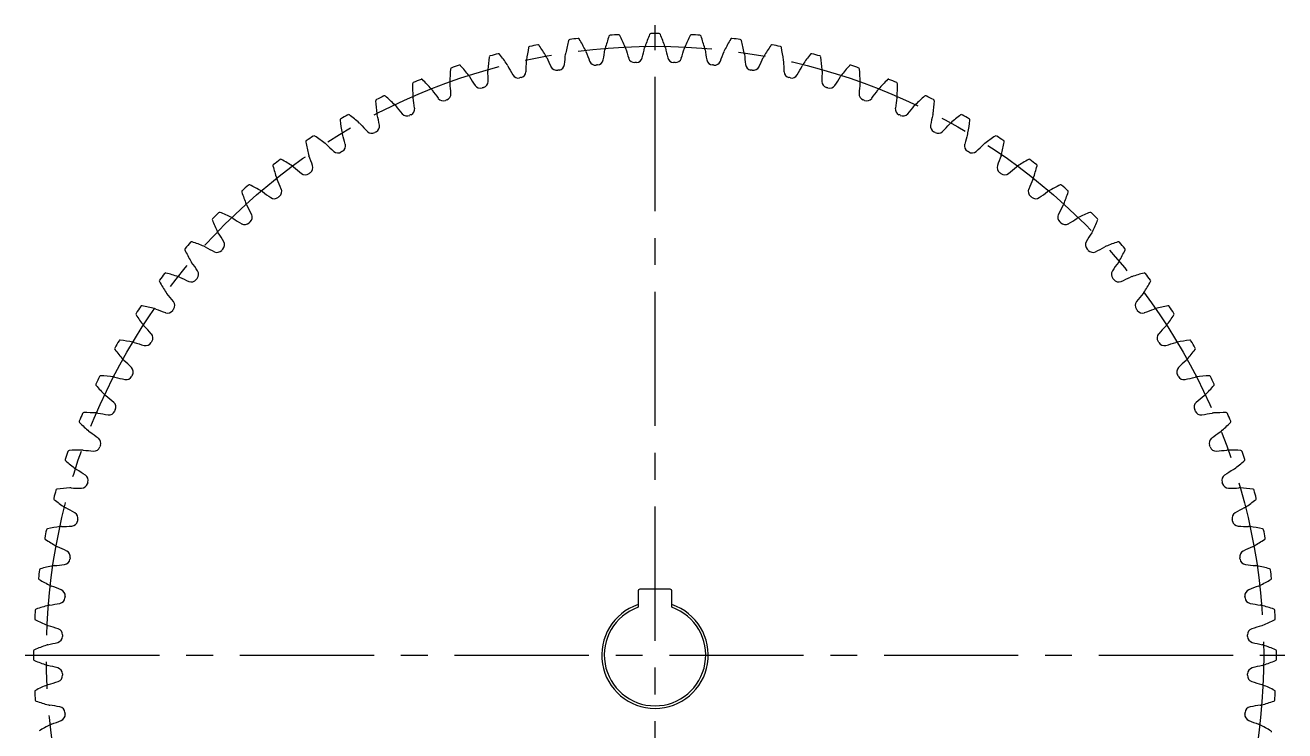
# Model space of a CAD drawing. Extents: x -1 to 230, y -13 to 172.
# Drawn here: x -1 to 148, y 74.6 to 158 of the extents above; entities that cross this region are included whole.
import ezdxf

# ---------------------------------------------------------------- set-up
doc = ezdxf.new("R2010")
doc.units = 0
doc.header["$LTSCALE"] = 0.5
doc.linetypes.add('CENTER', pattern=[50.8, 31.75, -6.35, 6.35, -6.35])
doc.layers.add('MSM_CENTER', color=1, linetype='CENTER')
doc.layers.add('MSM_CONTINUOUS', color=7, linetype='CONTINUOUS')

msp = doc.modelspace()

# ---------------------------------------------------------------- linework, layer by layer
at = {"layer": 'MSM_CENTER'}
for p, q in [((73.5, 9), (73.5, 158)), ((-1, 83.5), (148, 83.5))]:
    msp.add_line(p, q, dxfattribs=at)
msp.add_circle((73.5, 83.5), 72, dxfattribs=at)
at = {"layer": 'MSM_CONTINUOUS'}
for p, q in [((71.5, 91.1), (71.5, 89.16)), ((75.3, 91.3), (71.7, 91.3)), ((75.5, 89.16), (75.5, 91.1))]:
    msp.add_line(p, q, dxfattribs=at)
for centre, radius, start, end in [((90.76, 148.92), 24, 161.0696, 164.6875), ((68.2, 156.66), 0.15, 94.1404, 161.0696), ((73.5, 83.5), 73.5, 93.3596, 94.1404), ((69.2, 156.72), 0.15, 26.4304, 93.3596), ((47.84, 146.11), 24, 22.8125, 26.4304), ((95.01, 147.65), 24, 157.3196, 160.9375), ((73, 156.85), 0.15, 90.3904, 157.3196), ((73.5, 83.5), 73.5, 89.6096, 90.3904), ((74, 156.85), 0.15, 22.6804, 89.6096), ((51.99, 147.65), 24, 19.0625, 22.6804), ((99.16, 146.11), 24, 153.5696, 157.1875), ((77.8, 156.72), 0.15, 86.6404, 153.5696), ((73.5, 83.5), 73.5, 85.8596, 86.6404), ((78.8, 156.66), 0.15, 18.9302, 85.8596), ((56.24, 148.92), 24, 15.3125, 18.9304), ((82.08, 150.61), 24, 168.5696, 172.1875), ((58.7, 155.34), 0.15, 101.6404, 168.5696), ((73.5, 83.5), 73.5, 100.8596, 101.6404), ((59.68, 155.54), 0.15, 33.9304, 100.8596), ((39.89, 142.22), 24, 30.3125, 33.9304), ((86.45, 149.91), 24, 164.8196, 168.4375), ((63.43, 156.16), 0.15, 97.8904, 164.8196), ((73.5, 83.5), 73.5, 97.1096, 97.8904), ((64.42, 156.29), 0.15, 30.1802, 97.1096), ((43.8, 144.3), 24, 26.5625, 30.1804), ((64.16, 154.47), 1.25, 19.2214, 26.5625), ((46.46, 158.08), 21.33, 348.6977, 351.9874), ((68.82, 154.93), 1.25, 164.6875, 172.0286), ((68.82, 154.93), 1.25, 15.4714, 22.8125), ((90.58, 160.97), 21.33, 195.5126, 198.8023), ((51.39, 159.69), 21.33, 344.9477, 348.2374), ((73.5, 155.08), 1.25, 160.9375, 168.2786), ((73.5, 155.08), 1.25, 11.7214, 19.0625), ((95.61, 159.69), 21.33, 191.7626, 195.0523), ((56.42, 160.97), 21.33, 341.1977, 344.4874), ((78.18, 154.93), 1.25, 157.1875, 164.5286), ((78.18, 154.93), 1.25, 7.9714, 15.3125), ((100.54, 158.08), 21.33, 188.0126, 191.3023), ((82.84, 154.47), 1.25, 153.4375, 160.7786), ((103.2, 144.3), 24, 149.8196, 153.4375), ((82.58, 156.29), 0.15, 82.8904, 149.8196), ((73.5, 83.5), 73.5, 82.1096, 82.8904), ((83.57, 156.16), 0.15, 15.1802, 82.1096), ((60.55, 149.91), 24, 11.5625, 15.1804), ((107.11, 142.22), 24, 146.0696, 149.6875), ((87.32, 155.54), 0.15, 79.1404, 146.0696), ((73.5, 83.5), 73.5, 78.3596, 79.1404), ((88.3, 155.34), 0.15, 11.4302, 78.3596), ((64.92, 150.61), 24, 7.8125, 11.4304), ((77.67, 151.03), 24, 172.3196, 175.9375), ((54.03, 154.22), 0.15, 105.3904, 172.3196), ((73.5, 83.5), 73.5, 104.6096, 105.3904), ((55, 154.48), 0.15, 37.6804, 104.6096), ((36.12, 139.9), 24, 34.0625, 37.6804), ((36.96, 153.91), 21.33, 356.1977, 359.4874), ((59.53, 153.71), 1.25, 172.1875, 179.5286), ((59.53, 153.71), 1.25, 22.9714, 30.3125), ((80.32, 162.53), 21.33, 203.0126, 206.3023), ((41.64, 156.15), 21.33, 352.4477, 355.7374), ((64.16, 154.47), 1.25, 168.4375, 175.7786), ((85.47, 161.92), 21.33, 199.2626, 202.5523), ((66.46, 154.02), 0.75, 202.5523, 275.6981), ((66.64, 154.04), 0.75, 275.5519, 348.6977), ((71.09, 154.33), 0.75, 198.8022, 271.9481), ((73.5, 83.5), 70.13, 91.8019, 91.9481), ((71.27, 154.34), 0.75, 271.8019, 344.9477), ((75.73, 154.34), 0.75, 195.0522, 268.1981), ((73.5, 83.5), 70.13, 88.0519, 88.1981), ((75.91, 154.33), 0.75, 268.0519, 341.1977), ((80.36, 154.04), 0.75, 191.3023, 264.4481), ((80.54, 154.02), 0.75, 264.3019, 337.4477), ((61.53, 161.92), 21.33, 337.4477, 340.7374), ((82.84, 154.47), 1.25, 4.2214, 11.5625), ((105.36, 156.15), 21.33, 184.2626, 187.5523), ((66.68, 162.53), 21.33, 333.6977, 336.9874), ((87.47, 153.71), 1.25, 149.6875, 157.0286), ((87.47, 153.71), 1.25, 0.4714, 7.8125), ((110.04, 153.91), 21.33, 180.5126, 183.8023), ((110.88, 139.9), 24, 142.3196, 145.9375), ((92, 154.48), 0.15, 75.3904, 142.3196), ((73.5, 83.5), 73.5, 74.6096, 75.3904), ((92.97, 154.22), 0.15, 7.6802, 74.6096), ((69.33, 151.03), 24, 4.0625, 7.6804), ((73.24, 151.16), 24, 176.0696, 179.6875), ((49.45, 152.8), 0.15, 109.1404, 176.0696), ((73.5, 83.5), 73.5, 108.3596, 109.1404), ((50.4, 153.12), 0.15, 41.4302, 108.3596), ((32.51, 137.33), 24, 37.8125, 41.4304), ((50.49, 151.28), 1.25, 30.4714, 37.8125), ((54.97, 152.64), 1.25, 175.9375, 183.2786), ((32.43, 151.37), 21.33, 359.9477, 3.2374), ((54.97, 152.64), 1.25, 26.7214, 34.0625), ((75.13, 162.81), 21.33, 206.7626, 210.0523), ((57.32, 152.5), 0.75, 210.0522, 283.1981), ((57.49, 152.54), 0.75, 283.0519, 356.1977), ((61.87, 153.41), 0.75, 206.3022, 279.4481), ((73.5, 83.5), 70.13, 99.3019, 99.4481), ((62.04, 153.44), 0.75, 279.3019, 352.4477), ((73.5, 83.5), 70.13, 95.5519, 95.6981), ((73.5, 83.5), 70.13, 84.3019, 84.4481), ((84.96, 153.44), 0.75, 187.5523, 260.6981), ((73.5, 83.5), 70.13, 80.5519, 80.6981), ((85.13, 153.41), 0.75, 260.5519, 333.6977), ((89.51, 152.54), 0.75, 183.8023, 256.9481), ((89.68, 152.5), 0.75, 256.8019, 329.9477), ((71.87, 162.81), 21.33, 329.9477, 333.2374), ((92.03, 152.64), 1.25, 145.9375, 153.2786), ((114.57, 151.37), 21.33, 176.7626, 180.0523), ((92.03, 152.64), 1.25, 356.7214, 4.0625), ((96.51, 151.28), 1.25, 142.1875, 149.5286), ((114.49, 137.33), 24, 138.5696, 142.1875), ((96.6, 153.12), 0.15, 71.6404, 138.5696), ((73.5, 83.5), 73.5, 70.8596, 71.6404), ((97.55, 152.8), 0.15, 3.9304, 70.8596), ((73.76, 151.16), 24, 0.3125, 3.9304), ((44.97, 151.07), 0.15, 112.8904, 179.8196), ((68.82, 151), 24, 179.8196, 183.4375), ((73.5, 83.5), 73.5, 112.1096, 112.8904), ((45.89, 151.46), 0.15, 45.1804, 112.1096), ((29.08, 134.54), 24, 41.5625, 45.1804), ((50.49, 151.28), 1.25, 179.6875, 187.0286), ((28.08, 148.54), 21.33, 3.6977, 6.9874), ((69.94, 162.75), 21.33, 210.5126, 213.8023), ((52.84, 151.3), 0.75, 213.8022, 286.9481), ((73.5, 83.5), 70.13, 106.8019, 106.9481), ((53.01, 151.35), 0.75, 286.8019, 359.9477), ((73.5, 83.5), 70.13, 103.0519, 103.1981), ((73.5, 83.5), 70.13, 76.8019, 76.9481), ((93.99, 151.35), 0.75, 180.0523, 253.1981), ((73.5, 83.5), 70.13, 73.0519, 73.1981), ((94.16, 151.3), 0.75, 253.0519, 326.1977), ((77.06, 162.75), 21.33, 326.1977, 329.4874), ((118.92, 148.54), 21.33, 173.0126, 176.3023), ((96.51, 151.28), 1.25, 352.9714, 0.3125), ((117.92, 134.54), 24, 134.8196, 138.4375), ((101.11, 151.46), 0.15, 67.8904, 134.8196), ((73.5, 83.5), 73.5, 67.1096, 67.8904), ((102.03, 151.07), 0.15, 0.1802, 67.1096), ((78.18, 151), 24, 356.5625, 0.1804), ((40.61, 149.06), 0.15, 116.6404, 183.5696), ((64.41, 150.55), 24, 183.5696, 187.1875), ((73.5, 83.5), 73.5, 115.8596, 116.6404), ((41.51, 149.51), 0.15, 48.9304, 115.8596), ((25.84, 131.52), 24, 45.3125, 48.9304), ((46.11, 149.63), 1.25, 183.4375, 190.7786), ((23.92, 145.43), 21.33, 7.4477, 10.7374), ((46.11, 149.63), 1.25, 34.2214, 41.5625), ((64.77, 162.35), 21.33, 214.2626, 217.5523), ((48.45, 149.8), 0.75, 217.5522, 290.6979), ((73.5, 83.5), 70.13, 110.5519, 110.6981), ((48.62, 149.86), 0.75, 290.5519, 3.6977), ((98.38, 149.86), 0.75, 176.3023, 249.4481), ((73.5, 83.5), 70.13, 69.3019, 69.4481), ((98.55, 149.8), 0.75, 249.3019, 322.4477), ((82.23, 162.35), 21.33, 322.4477, 325.7374), ((100.89, 149.63), 1.25, 138.4375, 145.7786), ((123.08, 145.43), 21.33, 169.2626, 172.5523), ((100.89, 149.63), 1.25, 349.2214, 356.5625), ((121.16, 131.52), 24, 131.0696, 134.6875), ((105.49, 149.51), 0.15, 64.1404, 131.0696), ((73.5, 83.5), 73.5, 63.3596, 64.1404), ((82.59, 150.55), 24, 352.8125, 356.4304), ((106.39, 149.06), 0.15, 356.4304, 63.3596), ((41.84, 147.7), 1.25, 187.1875, 194.5286), ((41.84, 147.7), 1.25, 37.9714, 45.3125), ((59.63, 161.61), 21.33, 218.0126, 221.3023), ((44.17, 148.02), 0.75, 221.3022, 294.4481), ((44.33, 148.09), 0.75, 294.3019, 7.4477), ((102.67, 148.09), 0.75, 172.5523, 245.6981), ((102.83, 148.02), 0.75, 245.5519, 318.6977), ((87.37, 161.61), 21.33, 318.6977, 321.9874), ((105.16, 147.7), 1.25, 134.6875, 142.0286), ((105.16, 147.7), 1.25, 345.4714, 352.8125), ((36.39, 146.77), 0.15, 120.3904, 187.3196), ((60.05, 149.81), 24, 187.3196, 190.9375), ((73.5, 83.5), 73.5, 119.6096, 120.3904), ((37.26, 147.27), 0.15, 52.6804, 119.6096), ((22.8, 128.3), 24, 49.0625, 52.6804), ((37.71, 145.49), 1.25, 41.7214, 49.0625), ((54.55, 160.53), 21.33, 221.7626, 225.0523), ((40.17, 146.05), 0.75, 298.0519, 11.1977), ((19.98, 142.05), 21.33, 11.1977, 14.4874), ((73.5, 83.5), 70.13, 114.3019, 114.4481), ((73.5, 83.5), 70.13, 65.5519, 65.6981), ((106.83, 146.05), 0.75, 168.8023, 241.9481), ((127.02, 142.05), 21.33, 165.5126, 168.8023), ((92.45, 160.53), 21.33, 314.9477, 318.2374), ((109.29, 145.49), 1.25, 130.9375, 138.2786), ((124.2, 128.3), 24, 127.3196, 130.9375), ((109.74, 147.27), 0.15, 60.3904, 127.3196), ((73.5, 83.5), 73.5, 59.6096, 60.3904), ((86.95, 149.81), 24, 349.0625, 352.6804), ((110.61, 146.77), 0.15, 352.6804, 59.6096), ((73.5, 83.5), 73.5, 123.3596, 124.1404), ((33.17, 144.76), 0.15, 56.4304, 123.3596), ((19.98, 124.89), 24, 52.8125, 56.4304), ((37.71, 145.49), 1.25, 190.9375, 198.2786), ((16.26, 138.43), 21.33, 14.9477, 18.2374), ((40.01, 145.96), 0.75, 225.0522, 298.1981), ((73.5, 83.5), 70.13, 118.0519, 118.1981), ((73.5, 83.5), 70.13, 61.8019, 61.9481), ((106.99, 145.96), 0.75, 241.8019, 314.9477), ((130.74, 138.43), 21.33, 161.7626, 165.0523), ((109.29, 145.49), 1.25, 341.7214, 349.0625), ((127.02, 124.89), 24, 123.5696, 127.1875), ((113.83, 144.76), 0.15, 56.6404, 123.5696), ((73.5, 83.5), 73.5, 55.8596, 56.6404), ((32.33, 144.21), 0.15, 124.1404, 191.0696), ((55.74, 148.79), 24, 191.0696, 194.6875), ((33.73, 143.02), 1.25, 45.4714, 52.8125), ((49.55, 159.13), 21.33, 225.5126, 228.8023), ((36, 143.64), 0.75, 228.8022, 301.9481), ((73.5, 83.5), 70.13, 121.8019, 121.9481), ((36.15, 143.73), 0.75, 301.8019, 14.9477), ((110.85, 143.73), 0.75, 165.0523, 238.1981), ((73.5, 83.5), 70.13, 58.0519, 58.1981), ((111, 143.64), 0.75, 238.0519, 311.1977), ((97.45, 159.13), 21.33, 311.1977, 314.4874), ((113.27, 143.02), 1.25, 127.1875, 134.5286), ((91.26, 148.79), 24, 345.3125, 348.9304), ((114.67, 144.21), 0.15, 348.9304, 55.8596), ((73.5, 83.5), 73.5, 127.1096, 127.8904), ((29.24, 142), 0.15, 60.1804, 127.1096), ((17.39, 121.3), 24, 56.5625, 60.1804), ((33.73, 143.02), 1.25, 194.6875, 202.0286), ((12.79, 134.56), 21.33, 18.6977, 21.9874), ((134.21, 134.56), 21.33, 158.0126, 161.3023), ((113.27, 143.02), 1.25, 337.9714, 345.3125), ((129.61, 121.3), 24, 119.8196, 123.4375), ((117.76, 142), 0.15, 52.8904, 119.8196), ((73.5, 83.5), 73.5, 52.1096, 52.8904), ((28.45, 141.39), 0.15, 127.8904, 194.8196), ((51.51, 147.49), 24, 194.8196, 198.4375), ((29.92, 140.29), 1.25, 49.2214, 56.5625), ((44.66, 157.4), 21.33, 229.2626, 232.5523), ((32.14, 141.06), 0.75, 232.5522, 305.6981), ((73.5, 83.5), 70.13, 125.5519, 125.6981), ((32.29, 141.16), 0.75, 305.5519, 18.6977), ((114.71, 141.16), 0.75, 161.3023, 234.4481), ((73.5, 83.5), 70.13, 54.3019, 54.4481), ((114.86, 141.06), 0.75, 234.3019, 307.4477), ((102.34, 157.4), 21.33, 307.4477, 310.7374), ((117.08, 140.29), 1.25, 123.4375, 130.7786), ((95.49, 147.49), 24, 341.5625, 345.1804), ((118.55, 141.39), 0.15, 345.1804, 52.1096), ((73.5, 83.5), 73.5, 130.8596, 131.6404), ((25.51, 138.98), 0.15, 63.9304, 130.8596), ((15.03, 117.55), 24, 60.3125, 63.9304), ((29.92, 140.29), 1.25, 198.4375, 205.7786), ((9.58, 130.48), 21.33, 22.4477, 25.7374), ((28.61, 138.34), 0.75, 309.3019, 22.4477), ((118.39, 138.34), 0.75, 157.5523, 230.6981), ((137.42, 130.48), 21.33, 154.2626, 157.5523), ((117.08, 140.29), 1.25, 334.2214, 341.5625), ((131.97, 117.55), 24, 116.0696, 119.6875), ((121.49, 138.98), 0.15, 49.1404, 116.0696), ((73.5, 83.5), 73.5, 48.3596, 49.1404), ((24.76, 138.32), 0.15, 131.6404, 198.5696), ((47.37, 145.91), 24, 198.5696, 202.1875), ((26.3, 137.32), 1.25, 52.9714, 60.3125), ((39.89, 155.35), 21.33, 233.0126, 236.3023), ((28.47, 138.23), 0.75, 236.3023, 309.4481), ((73.5, 83.5), 70.13, 129.3019, 129.4481), ((73.5, 83.5), 70.13, 50.5519, 50.6981), ((118.53, 138.23), 0.75, 230.5519, 303.6977), ((107.11, 155.35), 21.33, 303.6977, 306.9874), ((120.7, 137.32), 1.25, 119.6875, 127.0286), ((99.63, 145.91), 24, 337.8125, 341.4304), ((122.24, 138.32), 0.15, 341.4304, 48.3596), ((73.5, 83.5), 73.5, 134.6096, 135.3904), ((21.99, 135.72), 0.15, 67.6804, 134.6096), ((12.93, 113.66), 24, 64.0625, 67.6804), ((26.3, 137.32), 1.25, 202.1875, 209.5286), ((6.65, 126.2), 21.33, 26.1977, 29.4874), ((25.12, 135.29), 0.75, 313.0519, 26.1977), ((121.88, 135.29), 0.75, 153.8023, 226.9481), ((140.35, 126.2), 21.33, 150.5126, 153.8023), ((120.7, 137.32), 1.25, 330.4714, 337.8125), ((134.07, 113.66), 24, 112.3196, 115.9375), ((125.01, 135.72), 0.15, 45.3904, 112.3196), ((73.5, 83.5), 73.5, 44.6096, 45.3904), ((21.28, 135.01), 0.15, 135.3904, 202.3196), ((43.34, 144.07), 24, 202.3196, 205.9375), ((22.88, 134.12), 1.25, 56.7214, 64.0625), ((35.26, 153), 21.33, 236.7626, 240.0523), ((24.98, 135.17), 0.75, 240.0523, 313.1981), ((73.5, 83.5), 70.13, 133.0519, 133.1981), ((73.5, 83.5), 70.13, 46.8019, 46.9481), ((122.02, 135.17), 0.75, 226.8019, 299.9477), ((111.74, 153), 21.33, 299.9477, 303.2374), ((124.12, 134.12), 1.25, 115.9375, 123.2786), ((103.66, 144.07), 24, 334.0625, 337.6804), ((125.72, 135.01), 0.15, 337.6804, 44.6096), ((22.88, 134.12), 1.25, 205.9375, 213.2786), ((4, 121.74), 21.33, 29.9477, 33.2374), ((143, 121.74), 21.33, 146.7626, 150.0523), ((124.12, 134.12), 1.25, 326.7214, 334.0625), ((18.02, 131.49), 0.15, 139.1404, 206.0696), ((39.45, 141.97), 24, 206.0696, 209.6875), ((73.5, 83.5), 73.5, 138.3596, 139.1404), ((18.68, 132.24), 0.15, 71.4304, 138.3596), ((11.09, 109.63), 24, 67.8125, 71.4304), ((19.68, 130.7), 1.25, 60.4714, 67.8125), ((30.8, 150.35), 21.33, 240.5126, 243.8023), ((21.71, 131.88), 0.75, 243.8023, 316.9479), ((73.5, 83.5), 70.13, 136.8019, 136.9481), ((21.83, 132.02), 0.75, 316.8019, 29.9477), ((125.17, 132.02), 0.75, 150.0523, 223.1981), ((73.5, 83.5), 70.13, 43.0519, 43.1981), ((125.29, 131.88), 0.75, 223.0519, 296.1977), ((116.2, 150.35), 21.33, 296.1977, 299.4874), ((127.32, 130.7), 1.25, 112.1875, 119.5286), ((135.91, 109.63), 24, 108.5696, 112.1875), ((128.32, 132.24), 0.15, 41.6404, 108.5696), ((107.55, 141.97), 24, 330.3125, 333.9304), ((73.5, 83.5), 73.5, 40.8596, 41.6404), ((128.98, 131.49), 0.15, 333.9304, 40.8596), ((19.68, 130.7), 1.25, 209.6875, 217.0286), ((1.65, 117.11), 21.33, 33.6977, 36.9874), ((145.35, 117.11), 21.33, 143.0126, 146.3023), ((127.32, 130.7), 1.25, 322.9714, 330.3125), ((73.5, 83.5), 73.5, 142.1096, 142.8904), ((15.61, 128.55), 0.15, 75.1804, 142.1096), ((9.51, 105.49), 24, 71.5625, 75.1804), ((16.71, 127.08), 1.25, 64.2214, 71.5625), ((26.52, 147.42), 21.33, 244.2626, 247.5523), ((18.77, 128.53), 0.75, 320.5519, 33.6977), ((128.23, 128.53), 0.75, 146.3023, 219.4481), ((120.48, 147.42), 21.33, 292.4477, 295.7374), ((130.29, 127.08), 1.25, 108.4375, 115.7786), ((137.49, 105.49), 24, 104.8196, 108.4375), ((131.39, 128.55), 0.15, 37.8904, 104.8196), ((73.5, 83.5), 73.5, 37.1096, 37.8904), ((15, 127.76), 0.15, 142.8904, 209.8196), ((35.7, 139.61), 24, 209.8196, 213.4375), ((18.66, 128.39), 0.75, 247.5522, 320.6979), ((73.5, 83.5), 70.13, 140.5519, 140.6981), ((73.5, 83.5), 70.13, 39.3019, 39.4481), ((128.34, 128.39), 0.75, 219.3019, 292.4477), ((111.3, 139.61), 24, 326.5625, 330.1804), ((132, 127.76), 0.15, 330.1804, 37.1096), ((16.71, 127.08), 1.25, 213.4375, 220.7786), ((-0.4, 112.34), 21.33, 37.4477, 40.7374), ((15.94, 124.86), 0.75, 324.3019, 37.4477), ((131.06, 124.86), 0.75, 142.5523, 215.6981), ((147.4, 112.34), 21.33, 139.2626, 142.5523), ((130.29, 127.08), 1.25, 319.2214, 326.5625), ((12.24, 123.83), 0.15, 146.6404, 213.5696), ((73.5, 83.5), 73.5, 145.8596, 146.6404), ((32.11, 137.02), 24, 213.5696, 217.1875), ((12.79, 124.67), 0.15, 78.9304, 145.8596), ((8.21, 101.26), 24, 75.3125, 78.9304), ((13.98, 123.27), 1.25, 67.9714, 75.3125), ((22.44, 144.21), 21.33, 248.0126, 251.3023), ((15.84, 124.71), 0.75, 251.3022, 324.4479), ((73.5, 83.5), 70.13, 144.3019, 144.4481), ((73.5, 83.5), 70.13, 35.5519, 35.6981), ((131.16, 124.71), 0.75, 215.5519, 288.6977), ((124.56, 144.21), 21.33, 288.6977, 291.9874), ((133.02, 123.27), 1.25, 104.6875, 112.0286), ((138.79, 101.26), 24, 101.0696, 104.6875), ((114.89, 137.02), 24, 322.8125, 326.4304), ((134.21, 124.67), 0.15, 34.1404, 101.0696), ((73.5, 83.5), 73.5, 33.3596, 34.1404), ((134.76, 123.83), 0.15, 326.4304, 33.3596), ((13.98, 123.27), 1.25, 217.1875, 224.5286), ((-2.13, 107.45), 21.33, 41.1977, 44.4874), ((149.13, 107.45), 21.33, 135.5126, 138.8023), ((133.02, 123.27), 1.25, 315.4714, 322.8125), ((10.23, 120.61), 0.15, 82.6804, 149.6096), ((7.19, 96.95), 24, 79.0625, 82.6804), ((13.36, 121), 0.75, 328.0519, 41.1977), ((133.64, 121), 0.75, 138.8023, 211.9481), ((139.81, 96.95), 24, 97.3196, 100.9375), ((136.77, 120.61), 0.15, 30.3904, 97.3196), ((9.73, 119.74), 0.15, 150.3904, 217.3196), ((73.5, 83.5), 73.5, 149.6096, 150.3904), ((28.7, 134.2), 24, 217.3196, 220.9375), ((11.51, 119.29), 1.25, 71.7214, 79.0625), ((18.57, 140.74), 21.33, 251.7626, 255.0523), ((13.27, 120.85), 0.75, 255.0522, 328.1979), ((73.5, 83.5), 70.13, 148.0519, 148.1981), ((73.5, 83.5), 70.13, 31.8019, 31.9481), ((133.73, 120.85), 0.75, 211.8019, 284.9477), ((128.43, 140.74), 21.33, 284.9477, 288.2374), ((135.49, 119.29), 1.25, 100.9375, 108.2786), ((118.3, 134.2), 24, 319.0625, 322.6804), ((73.5, 83.5), 73.5, 29.6096, 30.3904), ((137.27, 119.74), 0.15, 322.6804, 29.6096), ((11.51, 119.29), 1.25, 220.9375, 228.2786), ((-3.53, 102.45), 21.33, 44.9477, 48.2374), ((150.53, 102.45), 21.33, 131.7626, 135.0523), ((135.49, 119.29), 1.25, 311.7214, 319.0625), ((73.5, 83.5), 73.5, 153.3596, 154.1404), ((7.94, 116.39), 0.15, 86.4304, 153.3596), ((6.45, 92.59), 24, 82.8125, 86.4304), ((9.3, 115.16), 1.25, 75.4714, 82.8125), ((14.95, 137.02), 21.33, 255.5126, 258.8023), ((10.95, 116.83), 0.75, 258.8022, 331.9479), ((11.04, 116.99), 0.75, 331.8019, 44.9477), ((73.5, 83.5), 70.13, 151.8019, 151.9481), ((135.96, 116.99), 0.75, 135.0523, 208.1981), ((73.5, 83.5), 70.13, 28.0519, 28.1981), ((136.05, 116.83), 0.75, 208.0519, 281.1977), ((132.05, 137.02), 21.33, 281.1977, 284.4874), ((137.7, 115.16), 1.25, 97.1875, 104.5286), ((140.55, 92.59), 24, 93.5696, 97.1875), ((139.06, 116.39), 0.15, 26.6404, 93.5696), ((73.5, 83.5), 73.5, 25.8596, 26.6404), ((7.49, 115.49), 0.15, 154.1404, 221.0696), ((25.48, 131.16), 24, 221.0696, 224.6875), ((121.52, 131.16), 24, 315.3125, 318.9304), ((139.51, 115.49), 0.15, 318.9304, 25.8596), ((9.3, 115.16), 1.25, 224.6875, 232.0286), ((-4.61, 97.37), 21.33, 48.6977, 51.9874), ((8.98, 112.83), 0.75, 335.5519, 48.6977), ((138.02, 112.83), 0.75, 131.3023, 204.4481), ((151.61, 97.37), 21.33, 128.0126, 131.3023), ((137.7, 115.16), 1.25, 307.9714, 315.3125), ((73.5, 83.5), 73.5, 157.1096, 157.8904), ((5.93, 112.03), 0.15, 90.1804, 157.1096), ((6, 88.18), 24, 86.5625, 90.1804), ((7.37, 110.89), 1.25, 79.2214, 86.5625), ((11.57, 133.08), 21.33, 259.2626, 262.5523), ((8.91, 112.67), 0.75, 262.5523, 335.6979), ((73.5, 83.5), 70.13, 155.5519, 155.6981), ((73.5, 83.5), 70.13, 24.3019, 24.4481), ((138.09, 112.67), 0.75, 204.3019, 277.4477), ((135.43, 133.08), 21.33, 277.4477, 280.7374), ((139.63, 110.89), 1.25, 93.4375, 100.7786), ((141, 88.18), 24, 89.8196, 93.4375), ((141.07, 112.03), 0.15, 22.8904, 89.8196), ((73.5, 83.5), 73.5, 22.1096, 22.8904), ((5.54, 111.11), 0.15, 157.8904, 224.8196), ((22.46, 127.92), 24, 224.8196, 228.4375), ((124.54, 127.92), 24, 311.5625, 315.1804), ((141.46, 111.11), 0.15, 315.1804, 22.1096), ((7.37, 110.89), 1.25, 228.4375, 235.7786), ((-5.35, 92.23), 21.33, 52.4477, 55.7374), ((7.2, 108.55), 0.75, 339.3019, 52.4477), ((139.8, 108.55), 0.75, 127.5523, 200.6981), ((152.35, 92.23), 21.33, 124.2626, 127.5523), ((139.63, 110.89), 1.25, 304.2214, 311.5625), ((73.5, 83.5), 73.5, 160.8596, 161.6404), ((4.2, 107.55), 0.15, 93.9304, 160.8596), ((5.84, 83.76), 24, 90.3125, 93.9304), ((5.72, 106.51), 1.25, 82.9714, 90.3125), ((8.46, 128.92), 21.33, 263.0126, 266.3023), ((7.14, 108.38), 0.75, 266.3022, 339.4481), ((73.5, 83.5), 70.13, 159.3019, 159.4481), ((73.5, 83.5), 70.13, 20.5519, 20.6981), ((139.86, 108.38), 0.75, 200.5519, 273.6977), ((138.54, 128.92), 21.33, 273.6977, 276.9874), ((141.28, 106.51), 1.25, 89.6875, 97.0286), ((141.16, 83.76), 24, 86.0696, 89.6875), ((142.8, 107.55), 0.15, 19.1404, 86.0696), ((73.5, 83.5), 73.5, 18.3596, 19.1404), ((3.88, 106.6), 0.15, 161.6404, 228.5696), ((19.67, 124.49), 24, 228.5696, 232.1875), ((127.33, 124.49), 24, 307.8125, 311.4304), ((143.12, 106.6), 0.15, 311.4304, 18.3596), ((5.72, 106.51), 1.25, 232.1875, 239.5286), ((-5.75, 87.06), 21.33, 56.1977, 59.4874), ((5.7, 104.16), 0.75, 343.0519, 56.1977), ((141.3, 104.16), 0.75, 123.8023, 196.9481), ((152.75, 87.06), 21.33, 120.5126, 123.8023), ((141.28, 106.51), 1.25, 300.4714, 307.8125), ((73.5, 83.5), 73.5, 164.6096, 165.3904), ((2.78, 102.97), 0.15, 97.6804, 164.6096), ((5.97, 79.33), 24, 94.0625, 97.6804), ((4.36, 102.03), 1.25, 86.7214, 94.0625), ((5.63, 124.57), 21.33, 266.7626, 270.0523), ((5.65, 103.99), 0.75, 270.0522, 343.1979), ((73.5, 83.5), 70.13, 163.0519, 163.1981), ((73.5, 83.5), 70.13, 16.8019, 16.9481), ((141.35, 103.99), 0.75, 196.8019, 269.9477), ((141.37, 124.57), 21.33, 269.9477, 273.2374), ((142.64, 102.03), 1.25, 85.9375, 93.2786), ((141.03, 79.33), 24, 82.3196, 85.9375), ((144.22, 102.97), 0.15, 15.3904, 82.3196), ((73.5, 83.5), 73.5, 14.6096, 15.3904), ((2.52, 102), 0.15, 165.3904, 232.3196), ((17.1, 120.88), 24, 232.3196, 235.9375), ((129.9, 120.88), 24, 304.0625, 307.6804), ((144.48, 102), 0.15, 307.6804, 14.6096), ((4.36, 102.03), 1.25, 235.9375, 243.2786), ((-5.81, 81.87), 21.33, 59.9477, 63.2374), ((4.5, 99.68), 0.75, 346.8019, 59.9477), ((142.5, 99.68), 0.75, 120.0523, 193.1981), ((152.81, 81.87), 21.33, 116.7626, 120.0523), ((142.64, 102.03), 1.25, 296.7214, 304.0625), ((1.66, 98.3), 0.15, 101.4304, 168.3596), ((6.39, 74.92), 24, 97.8125, 101.4304), ((3.29, 97.47), 1.25, 90.4714, 97.8125), ((3.09, 120.04), 21.33, 270.5126, 273.8023), ((4.46, 99.51), 0.75, 273.8022, 346.9479), ((73.5, 83.5), 70.13, 166.8019, 166.9481), ((73.5, 83.5), 70.13, 13.0519, 13.1981), ((142.54, 99.51), 0.75, 193.0519, 266.1977), ((143.91, 120.04), 21.33, 266.1977, 269.4874), ((143.71, 97.47), 1.25, 82.1875, 89.5286), ((140.61, 74.92), 24, 78.5696, 82.1875), ((145.34, 98.3), 0.15, 11.6404, 78.5696), ((1.46, 97.32), 0.15, 169.1404, 236.0696), ((73.5, 83.5), 73.5, 168.3596, 169.1404), ((14.78, 117.11), 24, 236.0696, 239.6875), ((132.22, 117.11), 24, 300.3125, 303.9304), ((73.5, 83.5), 73.5, 10.8596, 11.6404), ((145.54, 97.32), 0.15, 303.9304, 10.8596), ((3.29, 97.47), 1.25, 239.6875, 247.0286), ((-5.53, 76.68), 21.33, 63.6977, 66.9874), ((3.59, 95.13), 0.75, 350.5519, 63.6977), ((143.41, 95.13), 0.75, 116.3023, 189.4481), ((152.53, 76.68), 21.33, 113.0126, 116.3023), ((143.71, 97.47), 1.25, 292.9714, 300.3125), ((7.09, 70.55), 24, 101.5625, 105.1804), ((2.53, 92.84), 1.25, 94.2214, 101.5625), ((0.85, 115.36), 21.33, 274.2626, 277.5523), ((3.56, 94.96), 0.75, 277.5522, 350.6981), ((73.5, 83.5), 70.13, 170.5519, 170.6981), ((73.5, 83.5), 70.13, 9.3019, 9.4481), ((143.44, 94.96), 0.75, 189.3019, 262.4477), ((146.15, 115.36), 21.33, 262.4477, 265.7374), ((144.47, 92.84), 1.25, 78.4375, 85.7786), ((139.91, 70.55), 24, 74.8196, 78.4375), ((0.71, 92.58), 0.15, 172.8904, 239.8196), ((73.5, 83.5), 73.5, 172.1096, 172.8904), ((12.7, 113.2), 24, 239.8196, 243.4375), ((0.84, 93.57), 0.15, 105.1804, 172.1096), ((134.3, 113.2), 24, 296.5625, 300.1804), ((146.16, 93.57), 0.15, 7.8904, 74.8196), ((73.5, 83.5), 73.5, 7.1096, 7.8904), ((146.29, 92.58), 0.15, 300.1804, 7.1096), ((2.53, 92.84), 1.25, 243.4375, 250.7786), ((-4.92, 71.53), 21.33, 67.4477, 70.7374), ((2.98, 90.54), 0.75, 354.3019, 67.4477), ((71.7, 91.1), 0.2, 90, 180), ((75.3, 91.1), 0.2, 0, 90), ((144.02, 90.54), 0.75, 112.5523, 185.6981), ((151.92, 71.53), 21.33, 109.2626, 112.5523), ((144.47, 92.84), 1.25, 289.2214, 296.5625), ((2.07, 88.18), 1.25, 97.9714, 105.3125), ((-1.08, 110.54), 21.33, 278.0126, 281.3023), ((2.96, 90.36), 0.75, 281.3022, 354.4481), ((73.5, 83.5), 70.13, 174.3019, 174.4481), ((73.5, 83.5), 6.3, 108.5094, 71.4906), ((73.5, 83.5), 70.13, 5.5519, 5.6981), ((144.04, 90.36), 0.75, 185.5519, 258.6977), ((148.08, 110.54), 21.33, 258.6977, 261.9874), ((144.93, 88.18), 1.25, 74.6875, 82.0286), ((73.5, 83.5), 73.5, 175.8596, 176.6404), ((0.34, 88.8), 0.15, 108.9304, 175.8596), ((8.08, 66.24), 24, 105.3125, 108.9304), ((73.5, 83.5), 6, 109.4712, 70.5288), ((138.92, 66.24), 24, 71.0696, 74.6875), ((146.66, 88.8), 0.15, 4.1404, 71.0696), ((73.5, 83.5), 73.5, 3.3596, 4.1404), ((0.28, 87.8), 0.15, 176.6404, 243.5696), ((10.89, 109.16), 24, 243.5696, 247.1875), ((2.07, 88.18), 1.25, 247.1875, 254.5286), ((-3.97, 66.42), 21.33, 71.1977, 74.4874), ((2.67, 85.91), 0.75, 358.0519, 71.1977), ((144.33, 85.91), 0.75, 108.8023, 181.9481), ((150.97, 66.42), 21.33, 105.5126, 108.8023), ((144.93, 88.18), 1.25, 285.4714, 292.8125), ((136.11, 109.16), 24, 292.8125, 296.4304), ((146.72, 87.8), 0.15, 296.4302, 3.3596), ((-2.69, 105.61), 21.33, 281.7626, 285.0523), ((2.66, 85.73), 0.75, 285.0522, 358.1981), ((73.5, 83.5), 70.13, 178.0519, 178.1981), ((73.5, 83.5), 70.13, 1.8019, 1.9481), ((144.34, 85.73), 0.75, 181.8019, 254.9477), ((149.69, 105.61), 21.33, 254.9477, 258.2374), ((0.15, 84), 0.15, 112.6804, 179.6096), ((73.5, 83.5), 73.5, 179.6096, 180.3904), ((9.35, 61.99), 24, 109.0625, 112.6804), ((1.92, 83.5), 1.25, 101.7214, 109.0625), ((145.08, 83.5), 1.25, 70.9375, 78.2786), ((137.65, 61.99), 24, 67.3196, 70.9375), ((146.85, 84), 0.15, 0.3904, 67.3196), ((73.5, 83.5), 73.5, 359.6096, 0.3904), ((0.15, 83), 0.15, 180.3904, 247.3196), ((9.35, 105.01), 24, 247.3196, 250.9375), ((1.92, 83.5), 1.25, 250.9375, 258.2786), ((-2.69, 61.39), 21.33, 74.9477, 78.2374), ((2.66, 81.27), 0.75, 1.8019, 74.9477), ((144.34, 81.27), 0.75, 105.0523, 178.1981), ((149.69, 61.39), 21.33, 101.7626, 105.0523), ((145.08, 83.5), 1.25, 281.7214, 289.0625), ((137.65, 105.01), 24, 289.0625, 292.6804), ((146.85, 83), 0.15, 292.6802, 359.6096), ((2.67, 81.09), 0.75, 288.8022, 1.9479), ((73.5, 83.5), 70.13, 181.8019, 181.9481), ((73.5, 83.5), 70.13, 358.0519, 358.1981), ((144.33, 81.09), 0.75, 178.0519, 251.1977), ((0.28, 79.2), 0.15, 116.4304, 183.3596), ((73.5, 83.5), 73.5, 183.3596, 184.1404), ((10.89, 57.84), 24, 112.8125, 116.4304), ((2.07, 78.82), 1.25, 105.4714, 112.8125), ((-3.97, 100.58), 21.33, 285.5126, 288.8023), ((150.97, 100.58), 21.33, 251.1977, 254.4874), ((144.93, 78.82), 1.25, 67.1875, 74.5286), ((136.11, 57.84), 24, 63.5696, 67.1875), ((146.72, 79.2), 0.15, 356.6404, 63.5696), ((73.5, 83.5), 73.5, 355.8596, 356.6404), ((0.34, 78.2), 0.15, 184.1404, 251.0696), ((8.08, 100.76), 24, 251.0696, 254.6875), ((2.07, 78.82), 1.25, 254.6875, 262.0286), ((-1.08, 56.46), 21.33, 78.6977, 81.9874), ((148.08, 56.46), 21.33, 98.0126, 101.3023), ((144.93, 78.82), 1.25, 277.9714, 285.3125), ((138.92, 100.76), 24, 285.3125, 288.9304), ((146.66, 78.2), 0.15, 288.9304, 355.8596), ((2.96, 76.64), 0.75, 5.5519, 78.6977), ((2.98, 76.46), 0.75, 292.5523, 5.6979), ((73.5, 83.5), 70.13, 185.5519, 185.6981), ((144.02, 76.46), 0.75, 174.3019, 247.4477), ((73.5, 83.5), 70.13, 354.3019, 354.4481), ((144.04, 76.64), 0.75, 101.3023, 174.4481), ((12.7, 53.8), 24, 116.5625, 120.1804), ((2.53, 74.16), 1.25, 109.2214, 116.5625), ((-4.92, 95.47), 21.33, 289.2626, 292.5523), ((151.92, 95.47), 21.33, 247.4477, 250.7374), ((144.47, 74.16), 1.25, 63.4375, 70.7786), ((134.3, 53.8), 24, 59.8196, 63.4375), ((146.29, 74.42), 0.15, 352.8904, 59.8196)]:
    msp.add_arc(centre, radius, start, end, dxfattribs=at)

doc.saveas('drawing.dxf')
